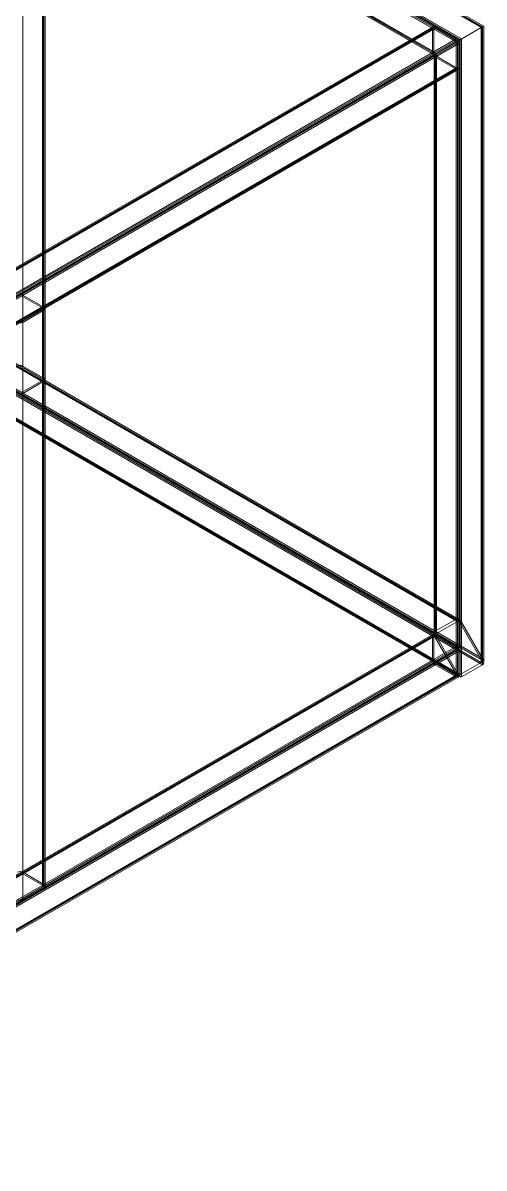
# Model space of a CAD drawing. Header units: millimetres. Extents: x 15 to 415, y 5 to 292.
# Drawn here: x 325.73 to 344.31, y 101.66 to 147.83 of the extents above; entities that cross this region are included whole.
import ezdxf

# ---------------------------------------------------------------- set-up
doc = ezdxf.new("R2010")
doc.units = ezdxf.units.MM

msp = doc.modelspace()

# ---------------------------------------------------------------- linework, layer by layer
at = {"color": 7, "linetype": 'Continuous', "lineweight": 15}
for p, q in [((344.2549, 147.67955), (311.37444, 166.66104)), ((344.20187, 147.64893), (311.42747, 166.56919)), ((344.29884, 147.70491), (311.48049, 166.65054)), ((344.22384, 147.66161), (311.4805, 166.56393)), ((344.20187, 147.64892), (311.53354, 166.50795)), ((344.2549, 147.67953), (311.58657, 166.53856)), ((343.40637, 147.18971), (310.52591, 166.1712)), ((343.19424, 147.06723), (310.52591, 165.92625)), ((343.35334, 147.15908), (310.57894, 166.07934)), ((343.24727, 147.09784), (310.57894, 165.95687)), ((343.35334, 147.15891), (312.38206, 165.03825)), ((343.24727, 147.09767), (312.38206, 164.91578)), ((343.40637, 147.18953), (312.4351, 165.06887)), ((342.34571, 146.57722), (311.37444, 164.45656)), ((342.39875, 146.60784), (311.42747, 164.48718)), ((311.48051, 164.43119), (342.37678, 146.59515)), ((342.39875, 146.60783), (311.53354, 164.42594)), ((343.19424, 147.06705), (312.4351, 164.82392)), ((311.48051, 164.34458), (342.30178, 146.55185)), ((342.34571, 146.5772), (311.58657, 164.33408)), ((325.7287, 157.27215), (325.7287, 134.00074)), ((326.5242, 156.75169), (326.5242, 133.48028)), ((326.5242, 156.69046), (326.5242, 133.41905)), ((326.54617, 133.44966), (326.54617, 156.72107)), ((326.57723, 156.7823), (326.57723, 133.51089)), ((326.57723, 156.65984), (326.57723, 133.38843)), ((326.62117, 133.44966), (326.62117, 156.72107)), ((325.7287, 156.17), (325.7287, 132.89859)), ((342.23965, 147.6183), (307.94497, 127.82041)), ((342.27072, 147.68698), (307.97604, 127.88908)), ((342.29268, 147.58769), (307.998, 127.78979)), ((342.30822, 147.62203), (308.01354, 127.82413)), ((342.34571, 147.67955), (308.05103, 127.88166)), ((342.34571, 147.61831), (308.05103, 127.82042)), ((342.23965, 147.6183), (342.23965, 146.63845)), ((342.29268, 147.58769), (342.29268, 146.60784)), ((343.19424, 147.18971), (342.34571, 147.67955)), ((343.19424, 147.12847), (342.34571, 147.61831)), ((343.35334, 147.15908), (344.20187, 147.64893)), ((344.20187, 147.64892), (343.35334, 147.15891)), ((343.40637, 147.18971), (344.2549, 147.67955)), ((344.2549, 147.67953), (343.40637, 147.18953)), ((344.20187, 122.05037), (344.20187, 147.64893)), ((344.20187, 122.17284), (344.20187, 147.64892)), ((344.22384, 122.09893), (344.22384, 147.66161)), ((344.2549, 121.95852), (344.2549, 147.67955)), ((344.2549, 122.20346), (344.2549, 147.67953)), ((344.29884, 122.05562), (344.29884, 147.70491)), ((343.19424, 147.18971), (308.89956, 127.39181)), ((343.19424, 147.12847), (308.89956, 127.33057)), ((343.24727, 147.03661), (308.9526, 127.23872)), ((343.30031, 147.006), (309.00563, 127.2081)), ((342.34571, 146.57722), (343.19424, 147.06723)), ((343.19424, 147.06705), (342.34571, 146.5772)), ((342.39875, 146.60784), (343.24727, 147.09784)), ((343.24727, 147.09767), (342.39875, 146.60783)), ((343.19424, 121.59115), (343.19424, 147.06723)), ((343.19424, 123.79564), (343.19424, 147.06705)), ((343.24727, 121.62177), (343.24727, 147.09784)), ((343.24727, 123.70378), (343.24727, 147.09767)), ((343.24727, 146.05676), (343.24727, 147.03661)), ((343.30031, 146.02615), (343.30031, 147.006)), ((343.35334, 121.56053), (343.35334, 147.15908)), ((343.35334, 123.64254), (343.35334, 147.15891)), ((343.40637, 121.46867), (343.40637, 147.18971)), ((343.40637, 123.67315), (343.40637, 147.18953)), ((342.23965, 146.63845), (307.94497, 126.84056)), ((342.29268, 146.60784), (307.998, 126.80994)), ((342.34571, 146.51598), (308.05103, 126.71809)), ((342.34571, 146.45474), (308.05103, 126.65685)), ((342.30178, 146.55185), (342.30178, 123.20869)), ((342.34571, 123.06085), (342.34571, 146.57722)), ((342.34571, 123.30579), (342.34571, 146.5772)), ((342.34571, 146.51598), (343.19424, 146.02614)), ((342.34571, 146.45474), (343.19424, 145.9649)), ((342.37678, 146.59515), (342.37678, 123.16538)), ((342.39875, 123.09146), (342.39875, 146.60784)), ((342.39875, 123.21393), (342.39875, 146.60783)), ((343.19424, 146.02614), (308.89956, 126.22824)), ((343.19424, 145.9649), (308.89956, 126.167)), ((308.93706, 126.22453), (343.23174, 146.02242)), ((343.24727, 146.05676), (308.9526, 126.25887)), ((308.97456, 126.15957), (343.26924, 145.95747)), ((343.30031, 146.02615), (309.00563, 126.22825)), ((312.38206, 141.52189), (343.24727, 123.70378)), ((312.38206, 141.52188), (343.35334, 123.64254)), ((343.3003, 123.69853), (312.40403, 141.53456)), ((312.4351, 141.55251), (343.19424, 123.79564)), ((312.4351, 141.55249), (343.40637, 123.67315)), ((343.3003, 123.78513), (312.47903, 141.57787)), ((311.37444, 140.94019), (342.34571, 123.06085)), ((311.37444, 140.94001), (344.2549, 121.95852)), ((311.42747, 140.9708), (342.39875, 123.09146)), ((311.42747, 140.97063), (344.20187, 122.05037)), ((311.53354, 141.03204), (342.39875, 123.21393)), ((311.53354, 141.03187), (344.20187, 122.17284)), ((311.58657, 141.06267), (342.34571, 123.30579)), ((311.58657, 141.06249), (344.2549, 122.20346)), ((310.48197, 140.4248), (343.30032, 121.47918)), ((310.52591, 140.45018), (343.19424, 121.59115)), ((310.52591, 140.45016), (343.40637, 121.46867)), ((310.55697, 140.46811), (343.30031, 121.56578)), ((310.57894, 140.4808), (343.24727, 121.62177)), ((310.57894, 140.48079), (343.35334, 121.56053)), ((325.67567, 136.83133), (326.5242, 136.34149)), ((325.7287, 136.86195), (326.57723, 136.3721)), ((325.7287, 136.86195), (325.7287, 113.59053)), ((326.5242, 136.28026), (325.67567, 135.79041)), ((326.57723, 136.24964), (325.7287, 135.7598)), ((326.5242, 136.34149), (326.5242, 113.07007)), ((326.5242, 136.28026), (326.5242, 113.00884)), ((326.54617, 113.03946), (326.54617, 136.31087)), ((326.57723, 136.3721), (326.57723, 113.10069)), ((326.57723, 136.24964), (326.57723, 112.97823)), ((326.62117, 113.03946), (326.62117, 136.31087)), ((325.7287, 135.7598), (325.7287, 112.48838)), ((326.5242, 133.48028), (325.67567, 133.97012)), ((326.57723, 133.51089), (325.7287, 134.00074)), ((325.67567, 132.9292), (326.5242, 133.41905)), ((326.57723, 133.38843), (325.7287, 132.89859)), ((343.19424, 123.79564), (342.34571, 123.30579)), ((343.24727, 123.70378), (342.39875, 123.21393)), ((344.20187, 122.17284), (343.35334, 123.64254)), ((344.2549, 122.20346), (343.40637, 123.67315)), ((342.23965, 123.12208), (307.94497, 103.32418)), ((342.27072, 123.19076), (307.97604, 103.39286)), ((342.29268, 123.09146), (307.998, 103.29357)), ((342.30822, 123.1258), (308.01354, 103.3279)), ((342.34571, 123.18333), (308.05103, 103.38543)), ((342.34571, 123.12209), (308.05103, 103.32419)), ((342.23965, 123.12208), (342.23965, 122.14223)), ((342.29268, 123.09146), (342.29268, 122.11161)), ((343.19424, 122.69348), (342.34571, 123.18333)), ((343.19424, 122.63224), (342.34571, 123.12209)), ((342.34571, 123.06085), (343.19424, 121.59115)), ((342.39875, 123.09146), (343.24727, 121.62177)), ((343.19424, 122.69348), (308.89956, 102.89559)), ((343.19424, 122.63224), (308.89956, 102.83435)), ((343.24727, 122.54039), (308.9526, 102.74249)), ((343.30031, 122.50977), (309.00563, 102.71188)), ((343.24727, 121.56054), (343.24727, 122.54039)), ((343.30031, 121.52992), (343.30031, 122.50977)), ((342.23965, 122.14223), (307.94497, 102.34433)), ((342.29268, 122.11161), (307.998, 102.31372)), ((342.34571, 122.01976), (308.05103, 102.22186)), ((342.34571, 121.95852), (308.05103, 102.16062)), ((342.34571, 122.01976), (343.19424, 121.52991)), ((342.34571, 121.95852), (343.19424, 121.46867)), ((343.35334, 121.56053), (344.20187, 122.05037)), ((343.40637, 121.46867), (344.2549, 121.95852)), ((343.19424, 121.52991), (308.89956, 101.73202)), ((343.19424, 121.46867), (308.89956, 101.67078)), ((308.93706, 101.7283), (343.23174, 121.5262)), ((343.24727, 121.56054), (308.9526, 101.76264)), ((308.97456, 101.66335), (343.26924, 121.46125)), ((343.30031, 121.52992), (309.00563, 101.73203)), ((326.57723, 113.10069), (325.7287, 113.59053)), ((326.5242, 113.07007), (325.67567, 113.55992)), ((325.67567, 112.519), (326.5242, 113.00884)), ((326.57723, 112.97823), (325.7287, 112.48838))]:
    msp.add_line(p, q, dxfattribs=at)
at = {"color": 7, "linetype": 'Continuous'}
for p, q in [((343.30031, 147.12838), (311.4805, 165.49756)), ((307.94497, 126.71818), (343.30031, 147.12838)), ((343.30031, 147.12838), (343.30031, 122.63215)), ((343.30031, 122.63215), (311.4805, 141.00134)), ((307.94497, 102.22195), (343.30031, 122.63215))]:
    msp.add_line(p, q, dxfattribs=at)
at = {"color": 7, "linetype": 'Continuous', "lineweight": 15}
for centre, radius, start, end in [((342.30431, 147.62879), 0.06551, 50.796715, 189.214037), ((342.32501, 147.59293), 0.03275, 50.796715, 189.214037), ((343.07002, 146.99552), 0.23052, 2.605478, 57.394522), ((343.13213, 147.03137), 0.11526, 2.605478, 57.394522), ((342.46993, 146.64893), 0.23052, 182.605478, 237.394522), ((342.40782, 146.61308), 0.11526, 182.605478, 237.394522), ((343.21494, 146.05152), 0.03275, 230.796715, 9.214037), ((343.23565, 146.01566), 0.06551, 230.796715, 9.214037), ((325.62264, 136.65724), 0.23055, 62.609672, 117.390328), ((326.51258, 136.31087), 0.03275, 290.783421, 69.216579), ((326.55399, 136.31087), 0.06549, 290.783421, 69.216579), ((325.62264, 135.9645), 0.23055, 242.609672, 297.390328), ((325.62264, 133.79603), 0.23055, 62.609672, 117.390328), ((326.51258, 133.44966), 0.03275, 290.783421, 69.216579), ((326.55399, 133.44966), 0.06549, 290.783421, 69.216579), ((325.62264, 133.10329), 0.23055, 242.609672, 297.390328), ((342.30431, 123.13257), 0.06551, 50.796715, 189.214037), ((342.32501, 123.09671), 0.03275, 50.796715, 189.214037), ((343.07002, 122.49929), 0.23052, 2.605478, 57.394522), ((343.13213, 122.53515), 0.11526, 2.605478, 57.394522), ((342.46993, 122.15271), 0.23052, 182.605478, 237.394522), ((342.40782, 122.11685), 0.11526, 182.605478, 237.394522), ((343.21494, 121.55529), 0.03275, 230.796715, 9.214037), ((343.23565, 121.51943), 0.06551, 230.796715, 9.214037), ((325.62264, 113.38583), 0.23055, 62.609672, 117.390328), ((326.51258, 113.03946), 0.03275, 290.783421, 69.216579), ((326.55399, 113.03946), 0.06549, 290.783421, 69.216579), ((325.62264, 112.69309), 0.23055, 242.609672, 297.390328)]:
    msp.add_arc(centre, radius, start, end, dxfattribs=at)
for centre, major_axis, ratio, start_param, end_param in [((344.14884, 147.6183), (0.075, 0.0433), 0.00007037, 5.49774651, 7.06854284), ((344.14884, 147.6183), (0.075, 0.0433), 0.00007037, 5.49774651, 7.06854284), ((344.14884, 147.6183), (0.15, 0.08661), 0.00007037, 5.49774651, 7.06854284), ((344.14884, 147.6183), (0.15, 0.08661), 0.00007037, 5.49774651, 7.06854284), ((343.30031, 147.12846), (0.15, 0.08661), 0.00007037, 0.78535753, 2.35615385), ((343.30031, 147.12846), (0.15, 0.08661), 0.00007037, 0.78535753, 2.35615385), ((343.30031, 147.1283), (0.15, 0.08661), 0.00007037, 3.92695019, 5.49774651), ((343.30031, 147.1283), (0.15, 0.08661), 0.00007037, 3.92695018, 5.49774651), ((343.30031, 147.12846), (0.075, 0.0433), 0.00007037, 0.78535754, 2.35615385), ((343.30031, 147.12846), (0.075, 0.0433), 0.00007037, 0.78535754, 2.35615385), ((343.30031, 147.1283), (0.075, 0.0433), 0.00007037, 3.92695018, 5.49774651), ((343.30031, 147.1283), (0.075, 0.0433), 0.00007037, 3.92695018, 5.49774651), ((342.45178, 146.63845), (0.15, 0.08661), 0.00007037, 2.35615386, 3.92695018), ((342.45178, 146.63845), (0.15, 0.08661), 0.00007037, 2.35615386, 3.92695019), ((342.45178, 146.63845), (0.075, 0.0433), 0.00007037, 2.35615386, 3.92695018), ((342.45178, 146.63845), (0.075, 0.0433), 0.00007037, 2.35615386, 3.92695018), ((343.30031, 123.61192), (-0.10607, 0.18371), 0.57733463, 4.71234835, 6.28314468), ((343.30031, 123.61192), (-0.10607, 0.18371), 0.57733463, 4.71234835, 6.28314468), ((342.45178, 123.12208), (-0.10607, 0.18371), 0.57733463, 6.28314468, 7.853941), ((342.45178, 123.12208), (-0.10607, 0.18371), 0.57733463, 6.28314468, 7.853941), ((343.30031, 123.61192), (-0.05304, 0.09185), 0.57733463, 4.71234835, 6.28314468), ((343.30031, 123.61192), (-0.05304, 0.09185), 0.57733463, 4.71234835, 6.28314468), ((342.45178, 123.12208), (-0.05304, 0.09185), 0.57733463, 6.28314468, 7.853941), ((342.45178, 123.12208), (-0.05304, 0.09185), 0.57733463, 6.28314468, 7.853941), ((344.14884, 122.14223), (-0.05304, 0.09185), 0.57733463, 3.14155202, 4.71234835), ((344.14884, 122.14223), (-0.05304, 0.09185), 0.57733463, 3.14155202, 4.71234835), ((344.14884, 122.14223), (-0.10607, 0.18371), 0.57733463, 3.14155202, 4.71234835), ((344.14884, 122.14223), (-0.10607, 0.18371), 0.57733463, 3.14155202, 4.71234835), ((343.30031, 121.65238), (-0.10607, 0.18371), 0.57733463, 1.57075569, 3.14155202), ((343.30031, 121.65238), (-0.10607, 0.18371), 0.57733463, 1.57075569, 3.14155202), ((343.30031, 121.65238), (-0.05304, 0.09185), 0.57733463, 1.57075569, 3.14155202), ((343.30031, 121.65238), (-0.05304, 0.09185), 0.57733463, 1.57075569, 3.14155202)]:
    msp.add_ellipse(centre, major_axis=major_axis, ratio=ratio, start_param=start_param, end_param=end_param, dxfattribs=at)

doc.saveas('drawing.dxf')
